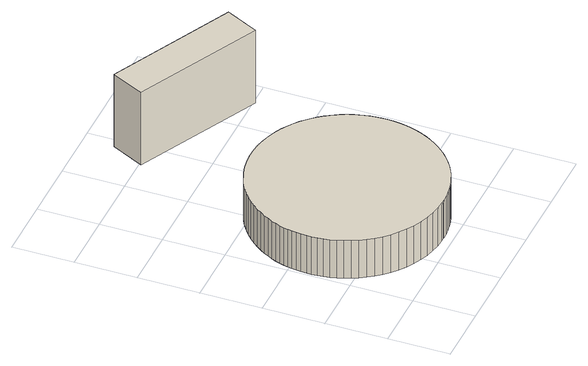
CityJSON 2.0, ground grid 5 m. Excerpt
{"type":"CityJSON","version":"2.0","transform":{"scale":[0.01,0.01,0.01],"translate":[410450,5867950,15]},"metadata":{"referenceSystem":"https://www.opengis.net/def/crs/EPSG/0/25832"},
"CityObjects":{
"building1":{"type":"Building","attributes":{"Gemeindeschluessel":"03454033","BezugspunktDach":"4000","AbsoluteHoehe":"15.253","MittlereTraufHoehe":"18.753","Firsthoehe":"18.753","function":"51003_1201","measuredHeight":3.5},"address":[{"country":"Germany","locality":"Lorup"}],"geometry":[{"type":"MultiSurface","lod":"1","boundaries":[[[0,1,2,3,4,5,6,7,8,9,10,11,12,13,14,15,16,17,18,19,20,21,22,23,24,25,26,27,28,29,30,31,32,33,34,35,36,37,38,39,40,41,42,43,44,45,46,47,48,49,50,51,52,53,54,55,56,57,58,59,60,61,62,63,64,65,66,67,68,69,70,71,72,73,74,75,76,77,78,79,80,81,82,83,84,85,86,87,88,89,90,91,92,93,94,95,96,97]],[[98,99,100,101,102,103,104,105,106,107,108,109,110,111,112,113,114,115,116,117,118,119,120,121,122,123,124,125,126,127,128,129,130,131,132,133,134,135,136,137,138,139,140,141,142,143,144,145,146,147,148,149,150,151,152,153,154,155,156,157,158,159,160,161,162,163,164,165,166,167,168,169,170,171,172,173,174,175,176,177,178,179,180,181,182,183,184,185,186,187,188,189,190,191,192,193,194,195]],[[98,195,97,96]],[[99,98,96,95]],[[100,99,95,94]],[[101,100,94,93]],[[102,101,93,92]],[[103,102,92,91]],[[104,103,91,90]],[[105,104,90,89]],[[106,105,89,88]],[[107,106,88,87]],[[108,107,87,86]],[[109,108,86,85]],[[110,109,85,84]],[[111,110,84,83]],[[112,111,83,82]],[[113,112,82,81]],[[114,113,81,80]],[[115,114,80,79]],[[116,115,79,78]],[[117,116,78,77]],[[118,117,77,76]],[[119,118,76,75]],[[120,119,75,74]],[[121,120,74,73]],[[122,121,73,72]],[[123,122,72,71]],[[124,123,71,70]],[[125,124,70,69]],[[126,125,69,68]],[[127,126,68,67]],[[128,127,67,66]],[[129,128,66,65]],[[130,129,65,64]],[[131,130,64,63]],[[132,131,63,62]],[[133,132,62,61]],[[134,133,61,60]],[[135,134,60,59]],[[136,135,59,58]],[[137,136,58,57]],[[138,137,57,56]],[[139,138,56,55]],[[140,139,55,54]],[[141,140,54,53]],[[142,141,53,52]],[[143,142,52,51]],[[144,143,51,50]],[[145,144,50,49]],[[146,145,49,48]],[[147,146,48,47]],[[148,147,47,46]],[[149,148,46,45]],[[150,149,45,44]],[[151,150,44,43]],[[152,151,43,42]],[[153,152,42,41]],[[154,153,41,40]],[[155,154,40,39]],[[156,155,39,38]],[[157,156,38,37]],[[158,157,37,36]],[[159,158,36,35]],[[160,159,35,34]],[[161,160,34,33]],[[162,161,33,32]],[[163,162,32,31]],[[164,163,31,30]],[[165,164,30,29]],[[166,165,29,28]],[[167,166,28,27]],[[168,167,27,26]],[[169,168,26,25]],[[170,169,25,24]],[[171,170,24,23]],[[172,171,23,22]],[[173,172,22,21]],[[174,173,21,20]],[[175,174,20,19]],[[176,175,19,18]],[[177,176,18,17]],[[178,177,17,16]],[[179,178,16,15]],[[180,179,15,14]],[[181,180,14,13]],[[182,181,13,12]],[[183,182,12,11]],[[184,183,11,10]],[[185,184,10,9]],[[186,185,9,8]],[[187,186,8,7]],[[188,187,7,6]],[[189,188,6,5]],[[190,189,5,4]],[[191,190,4,3]],[[192,191,3,2]],[[193,192,2,1]],[[194,193,1,0]],[[195,194,0,97]]]}]},
"building2":{"type":"Building","attributes":{"Gemeindeschluessel":"03454033","AbsoluteHoehe":"15.319","MittlereTraufHoehe":"21.752","Firsthoehe":"22.387","function":"51003_1201","roofType":"3100","measuredHeight":7.07},"address":[{"country":"Germany","locality":"Lorup"}],"geometry":[{"type":"MultiSurface","lod":"1","boundaries":[[[196,197,198,199]],[[200,201,202,203]],[[200,203,199,198]],[[201,200,198,197]],[[202,201,197,196]],[[203,202,196,199]]]}]}
},
"vertices":[
[22,818,375],[25,773,375],[31,727,375],[40,679,375],[52,629,375],[69,579,375],[90,528,375],[115,476,375],[145,425,375],[181,375,375],[221,327,375],[266,281,375],[317,238,375],[372,199,375],[431,164,375],[493,134,375],[559,110,375],[627,92,375],[696,80,375],[765,75,375],[792,74,375],[798,74,375],[851,77,375],[901,82,375],[950,91,375],[995,102,375],[1038,115,375],[1079,130,375],[1116,146,375],[1152,164,375],[1184,182,375],[1215,201,375],[1244,222,375],[1274,245,375],[1304,270,375],[1334,298,375],[1364,329,375],[1393,364,375],[1421,401,375],[1448,442,375],[1473,487,375],[1496,534,375],[1498,539,375],[1511,572,375],[1530,626,375],[1543,679,375],[1553,732,375],[1559,783,375],[1561,831,375],[1560,878,375],[1557,923,375],[1552,966,375],[1544,1006,375],[1535,1045,375],[1524,1081,375],[1512,1114,375],[1499,1148,375],[1483,1182,375],[1465,1217,375],[1444,1252,375],[1420,1288,375],[1393,1324,375],[1363,1360,375],[1329,1395,375],[1291,1430,375],[1250,1463,375],[1204,1494,375],[1155,1523,375],[1123,1539,375],[1099,1550,375],[1033,1575,375],[966,1594,375],[897,1607,375],[827,1613,375],[758,1613,375],[690,1607,375],[623,1596,375],[559,1578,375],[499,1556,375],[442,1530,375],[388,1500,375],[339,1467,375],[294,1432,375],[253,1395,375],[216,1356,375],[184,1317,375],[155,1277,375],[130,1238,375],[108,1199,375],[89,1160,375],[73,1122,375],[60,1085,375],[49,1049,375],[41,1014,375],[33,979,375],[28,942,375],[24,902,375],[22,861,375],[24,902,25],[28,942,25],[33,979,25],[41,1014,25],[49,1049,25],[60,1085,25],[73,1122,25],[89,1160,25],[108,1199,25],[130,1238,25],[155,1277,25],[184,1317,25],[216,1356,25],[253,1395,25],[294,1432,25],[339,1467,25],[388,1500,25],[442,1530,25],[499,1556,25],[559,1578,25],[623,1596,25],[690,1607,25],[758,1613,25],[827,1613,25],[897,1607,25],[966,1594,25],[1033,1575,25],[1099,1550,25],[1123,1539,25],[1155,1523,25],[1204,1494,25],[1250,1463,25],[1291,1430,25],[1329,1395,25],[1363,1360,25],[1393,1324,25],[1420,1288,25],[1444,1252,25],[1465,1217,25],[1483,1182,25],[1499,1148,25],[1512,1114,25],[1524,1081,25],[1535,1045,25],[1544,1006,25],[1552,966,25],[1557,923,25],[1560,878,25],[1561,831,25],[1559,783,25],[1553,732,25],[1543,679,25],[1530,626,25],[1511,572,25],[1498,539,25],[1496,534,25],[1473,487,25],[1448,442,25],[1421,401,25],[1393,364,25],[1364,329,25],[1334,298,25],[1304,270,25],[1274,245,25],[1244,222,25],[1215,201,25],[1184,182,25],[1152,164,25],[1116,146,25],[1079,130,25],[1038,115,25],[995,102,25],[950,91,25],[901,82,25],[851,77,25],[798,74,25],[792,74,25],[765,75,25],[696,80,25],[627,92,25],[559,110,25],[493,134,25],[431,164,25],[372,199,25],[317,238,25],[266,281,25],[221,327,25],[181,375,25],[145,425,25],[115,476,25],[90,528,25],[69,579,25],[52,629,25],[40,679,25],[31,727,25],[25,773,25],[22,818,25],[22,861,25],
[780,2484,707],[1801,1982,707],[1934,2251,707],[913,2753,707],[1934,2251,32],[1801,1982,32],[780,2484,32],[913,2753,32]
]}
